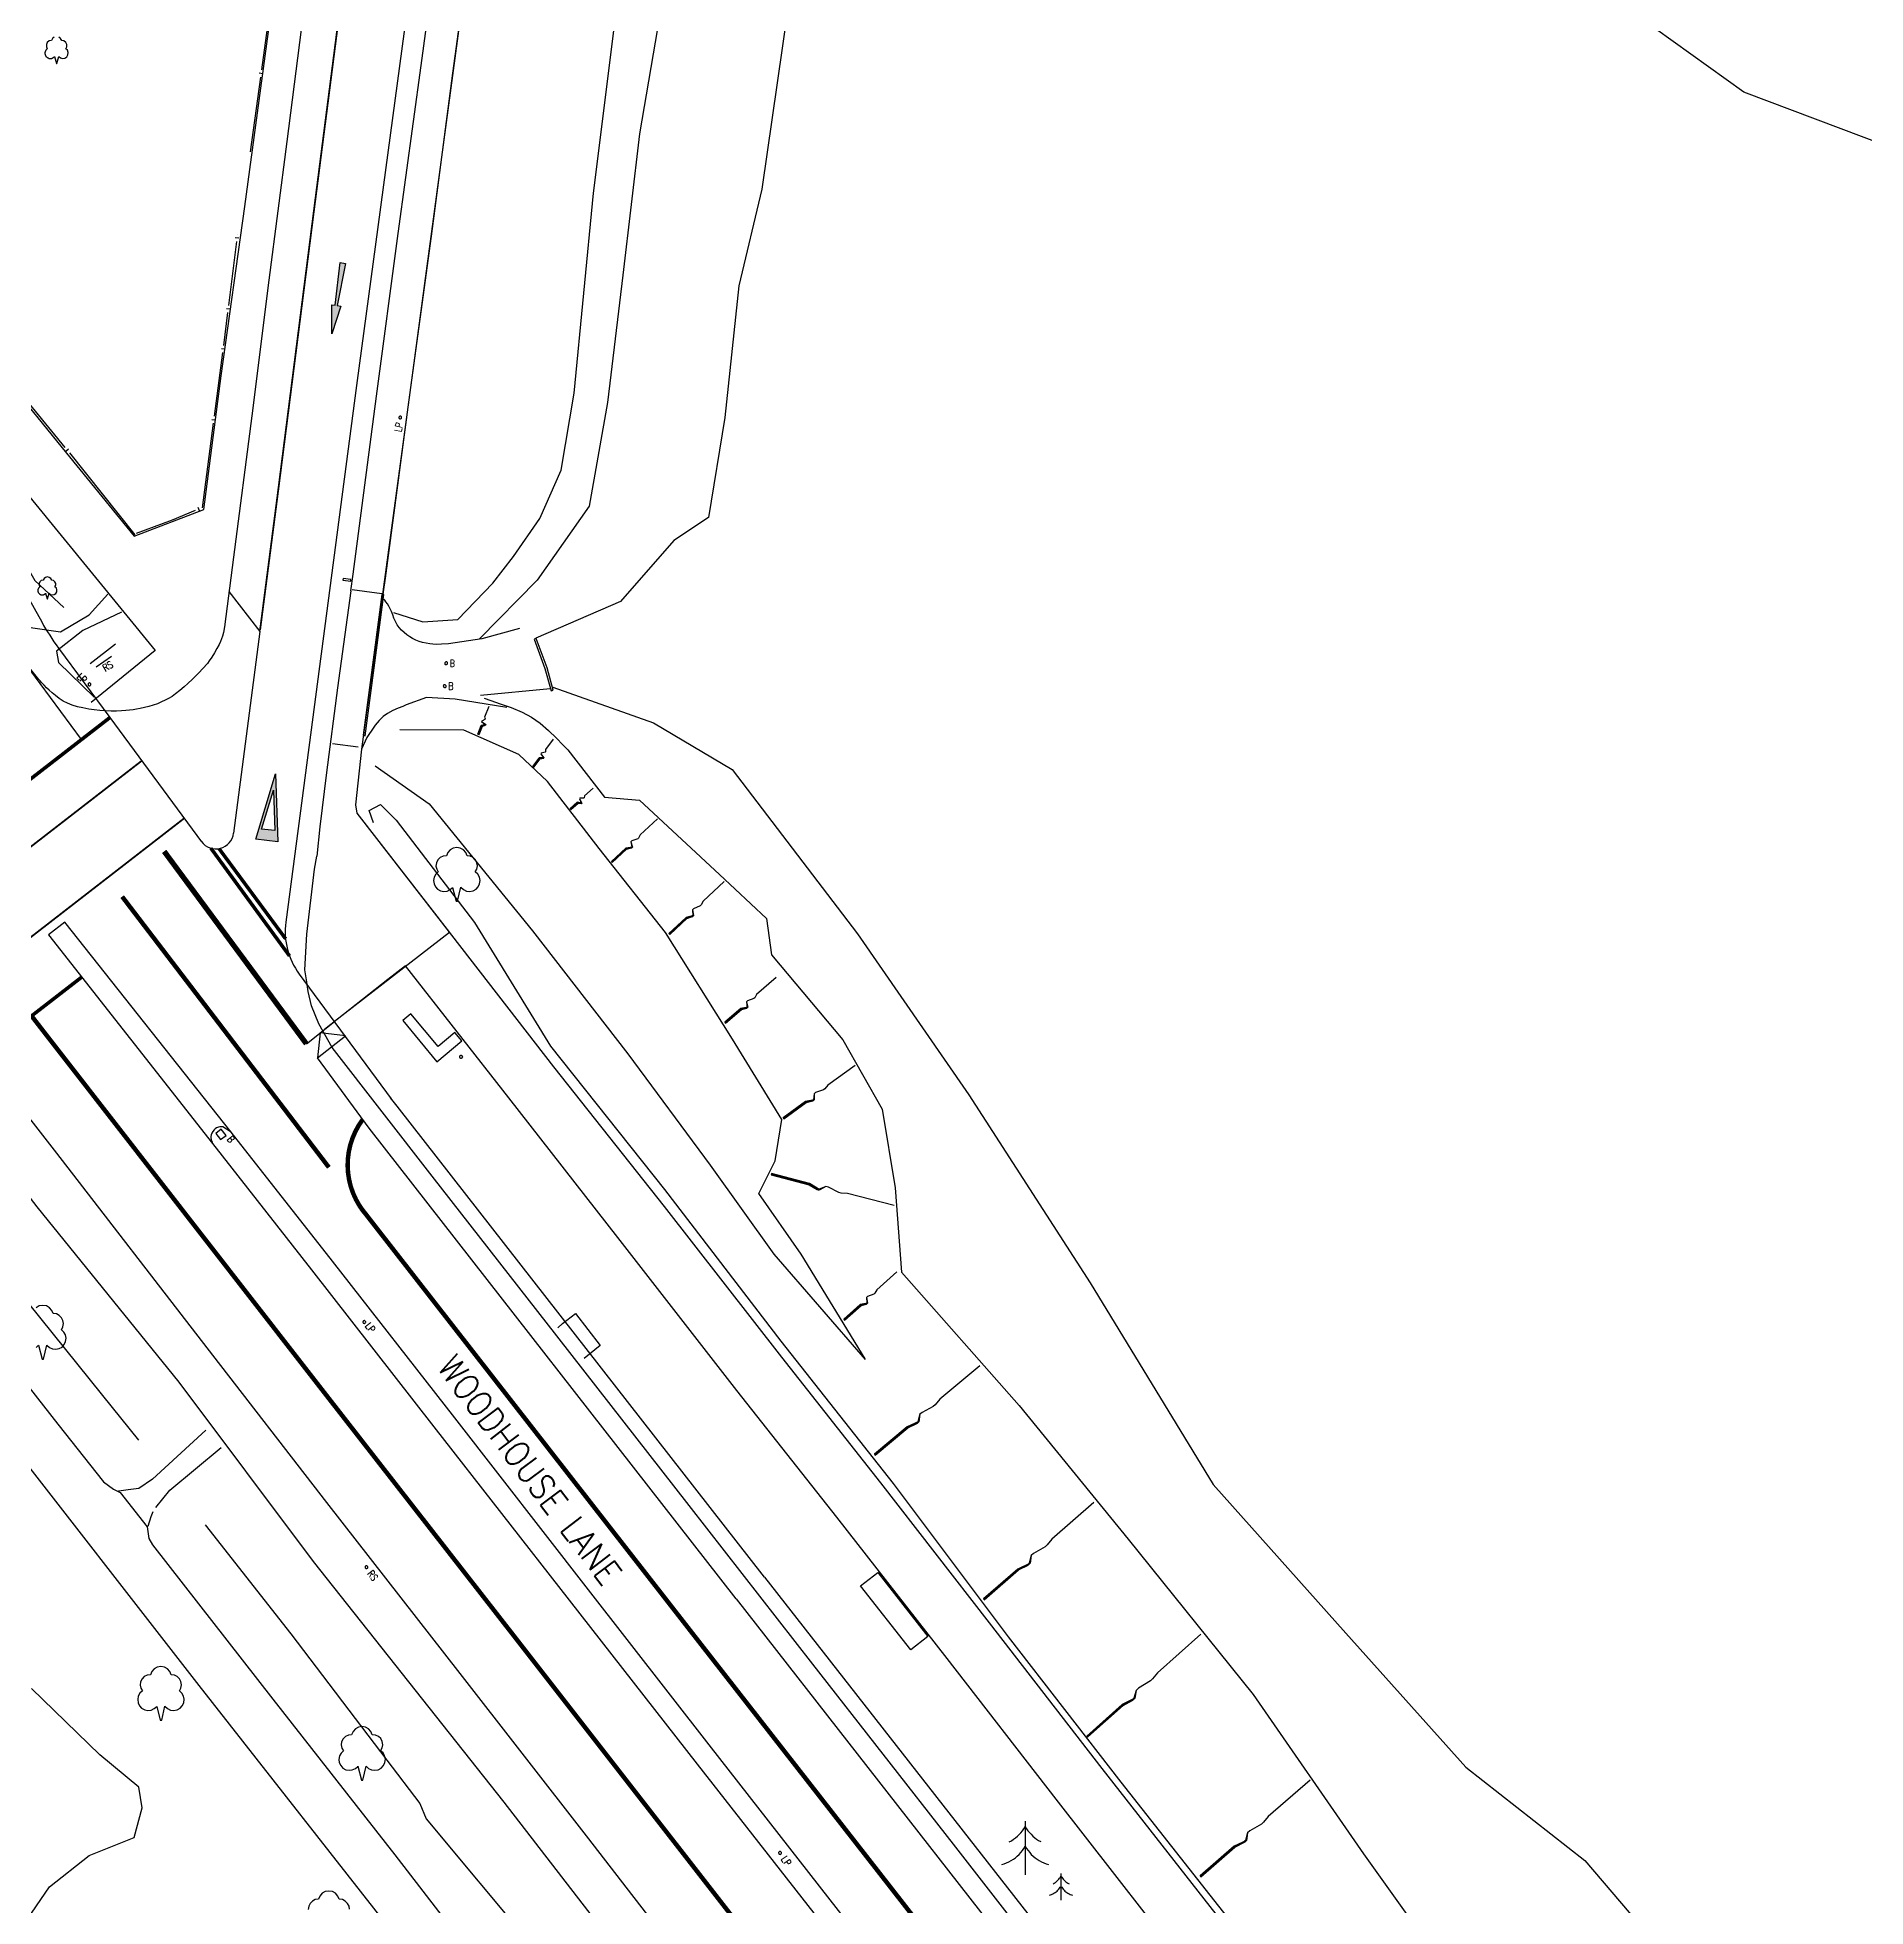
# Model space of a CAD drawing. Extents: x 427500 to 429848, y 434500 to 436505.
# Drawn here: x 429042.1 to 429144.3, y 435310 to 435414.5 of the extents above; entities that cross this region are included whole.
import ezdxf

# ---------------------------------------------------------------- set-up
doc = ezdxf.new("R2010")
doc.units = 0
for name, pattern in [('1003', [0.9, 0.6, -0.3]), ('1010', [2, 1, -1]), ('1025', [2, 1, -1]), ('1055', [0.6, 0.1, -0.5]), ('DASHEDLINE', [1, 0.5, -0.5])]:
    doc.linetypes.add(name, pattern=pattern)
doc.layers.get('0').update_dxf_attribs({"color": 222})
for name, color, linetype in [('LPTIP_Ex_Base', 8, 'Continuous'), ('PRO-MARKINGS', 7, 'Continuous'), ('PROPOSED', 1, 'Continuous'), ('ROADNAME', 7, 'Continuous'), ('Tactpave', 10, 'Continuous')]:
    doc.layers.add(name, color=color, linetype=linetype)
doc.styles.add('LCC Romans', font='romans.shx', dxfattribs={"width": 0.9})
doc.styles.get("Standard").update_dxf_attribs({"font": 'romans.shx'})

# ---------------------------------------------------------------- blocks, each defined once
blk = doc.blocks.new('FENCE_UP')
at = {"color": 0, "linetype": 'ByBlock', "flags": 128}
blk.add_lwpolyline([(0, 0.5), (0, -0.5)], dxfattribs=at)
blk = doc.blocks.new('CIRCL')
at = {"color": 0, "linetype": 'ByBlock', "flags": 128}
for points in [[(0.5, 0), (0.475, 0.154), (0.404, 0.293), (0.293, 0.404), (0.154, 0.475), (0, 0.5), (-0.154, 0.475), (-0.293, 0.404), (-0.404, 0.293), (-0.475, 0.154), (-0.5, 0), (-0.475, -0.154), (-0.404, -0.293), (-0.293, -0.404), (-0.154, -0.475), (0, -0.5), (0.154, -0.475), (0.293, -0.404), (0.404, -0.293), (0.475, -0.154)], [(0.5, 0), (0.475, -0.154)]]:
    blk.add_lwpolyline(points, dxfattribs=at)
blk = doc.blocks.new('MH_LINE')
at = {"color": 0, "linetype": 'ByBlock', "flags": 128}
blk.add_lwpolyline([(-0.5, 0), (0.5, 0)], dxfattribs=at)
blk = doc.blocks.new('MH_BANK_L')
at = {"color": 0, "linetype": 'ByBlock', "flags": 128}
for points in [[(-0.19, 0.02005), (-0.5, 0.02005)], [(-0.5, 0.02005), (-0.5, 0.00005)], [(-0.5, 0.01905), (-0.19, 0.01905)], [(-0.5, 0.01795), (-0.19, 0.01795)], [(-0.5, 0.01695), (-0.19, 0.01695)], [(-0.5, 0.01595), (-0.19, 0.01595)], [(-0.5, 0.01495), (-0.19, 0.01495)], [(-0.5, 0.01395), (-0.19, 0.01395)], [(-0.5, 0.01305), (-0.19, 0.01305)], [(-0.5, 0.01205), (-0.19, 0.01205)], [(-0.5, 0.01105), (-0.19, 0.01105)], [(-0.5, 0.01005), (-0.19, 0.01005)], [(-0.5, 0.00905), (-0.19, 0.00905)], [(-0.5, 0.00805), (-0.19, 0.00805)], [(-0.5, 0.00695), (-0.19, 0.00695)], [(-0.5, 0.00595), (-0.19, 0.00595)], [(-0.5, 0.00495), (-0.19, 0.00495)], [(-0.5, 0.00405), (-0.19, 0.00405)], [(-0.5, 0.00295), (-0.19, 0.00295)], [(-0.5, 0.00195), (-0.19, 0.00195)], [(-0.5, 0.00105), (-0.19, 0.00105)], [(-0.5, 0.00005), (-0.19, 0.00005)], [(-0.19, 0.00005), (-0.19, 0.02005)], [(-0.1, -0.04005), (-0.19, 0.02005)], [(-0.19, 0.01905), (-0.101, -0.03995)], [(-0.19, 0.01795), (-0.102, -0.04005)], [(-0.19, 0.01695), (-0.1031, -0.03995)], [(-0.19, 0.01595), (-0.1042, -0.04005)], [(-0.19, 0.01495), (-0.1052, -0.03995)], [(-0.19, 0.01395), (-0.1062, -0.03995)], [(-0.19, 0.01305), (-0.1072, -0.03995)], [(-0.19, 0.01205), (-0.108, -0.03995)], [(-0.19, 0.01105), (-0.109, -0.03995)], [(-0.19, 0.01005), (-0.11, -0.04005)], [(-0.19, 0.00905), (-0.1112, -0.03995)], [(-0.19, 0.00805), (-0.19, 0.00695)], [(-0.19, 0.00805), (-0.1124, -0.04005)], [(-0.19, 0.00695), (-0.1135, -0.03995)], [(-0.19, 0.00595), (-0.1144, -0.03995)], [(-0.19, 0.00495), (-0.1154, -0.03995)], [(-0.19, 0.00405), (-0.1163, -0.03995)], [(-0.19, 0.00295), (-0.1173, -0.03995)], [(-0.19, 0.00195), (-0.1183, -0.03995)], [(-0.19, 0.00105), (-0.1191, -0.04005)], [(-0.19, 0.00005), (-0.12, -0.04005)], [(-0.0601, 0.04005), (-0.11, -0.04005)], [(-0.0601, 0.04005), (-0.109, -0.03995)], [(-0.0601, 0.04005), (-0.108, -0.03995)], [(-0.0601, 0.04005), (-0.1072, -0.03995)], [(-0.0601, 0.04005), (-0.1062, -0.03995)], [(-0.0601, 0.04005), (-0.1058, -0.03085)], [(-0.0601, 0.04005), (-0.1055, -0.03155)], [(-0.0601, 0.04005), (-0.1052, -0.03995)], [(-0.0601, 0.04005), (-0.1042, -0.04005)], [(-0.0601, 0.04005), (-0.1031, -0.03995)], [(-0.0601, 0.04005), (-0.102, -0.04005)], [(-0.0601, 0.04005), (-0.101, -0.03995)], [(-0.0601, 0.04005), (-0.1, -0.04005)], [(-0.0601, 0.04005), (-0.1, -0.04005)], [(-0.04, 0.04005), (-0.0601, 0.04005)], [(0.05, 0.00005), (-0.04, 0.04005)], [(0.07, 0.00005), (0.05, 0.00005)], [(0.12, 0.02005), (0.07, 0.00005)], [(0.5, 0.02005), (0.12, 0.02005)], [(-0.1, -0.04005), (-0.12, -0.04005)], [(-0.1058, -0.03085), (-0.1137, -0.03085)], [(-0.1055, -0.03155), (-0.1127, -0.03155)], [(-0.1059, -0.03225), (-0.1116, -0.03225)], [(-0.1065, -0.03295), (-0.1105, -0.03295)], [(-0.107, -0.03375), (-0.1094, -0.03375)], [(-0.1075, -0.03445), (-0.1083, -0.03445)], [(-0.1055, -0.03155), (-0.1077, -0.03485)]]:
    blk.add_lwpolyline(points, dxfattribs=at)

msp = doc.modelspace()

# ---------------------------------------------------------------- hatches: boundary and pattern name
at = {"linetype": 'Continuous'}
msp.add_hatch(color=0, dxfattribs=at).paths.add_polyline_path([(429059.34, 435401.88), (429058.88, 435399.52), (429059.07, 435399.49), (429058.57, 435397.95), (429058.57, 435399.57), (429058.76, 435399.54), (429059.05, 435401.93)])
h = msp.add_hatch(color=0, dxfattribs=at)
h.paths.add_polyline_path([(429055.31, 435372.42), (429055.39, 435370.16), (429054.65, 435370.25)], flags=16)
h.paths.add_polyline_path([(429055.43, 435373.33), (429055.56, 435369.53), (429054.32, 435369.69)])

# ---------------------------------------------------------------- linework, layer by layer
at = {"layer": 'LPTIP_Ex_Base', "color": 251, "true_color": 0x636466}
for p, q in [((429051.15, 435322.35), (429028.45, 435351.55)), ((429045.6, 435318.48), (429041.78, 435322.18)), ((429073.05, 435294.45), (429051.15, 435322.35)), ((429047.78, 435316.67), (429045.6, 435318.48)), ((429047.97, 435315.52), (429047.78, 435316.67)), ((429047.53, 435313.85), (429047.97, 435315.52)), ((429045.01, 435312.84), (429047.53, 435313.85)), ((429042.79, 435311.09), (429045.01, 435312.84)), ((429041.3, 435308.91), (429042.79, 435311.09))]:
    msp.add_line(p, q, dxfattribs=at)
at = {"layer": 'LPTIP_Ex_Base', "color": 251, "true_color": 0x636466, "flags": 128}
for points in [[(429062.02, 435382.36), (429063.66, 435381.83), (429065.63, 435381.97), (429067.57, 435384), (429068.74, 435385.5), (429070.2, 435387.62), (429071.4, 435390.31), (429072.12, 435394.62), (429073.2, 435405.81), (429074.32, 435414.74), (429075.41, 435424.9), (429076.42, 435434.03), (429076.95, 435440.62), (429078.31, 435445.93), (429082.13, 435453.49), (429083.19, 435455.74), (429082.84, 435456.35), (429078.98, 435458.78), (429075.88, 435460.37), (429074.09, 435460.75), (429072.12, 435461.41), (429068.44, 435463.76), (429064.99, 435467.12), (429062.46, 435468.8)], [(429085.34, 435456.67), (429085.17, 435455.35), (429082.91, 435451.12), (429081.08, 435447.62), (429079.83, 435444.36), (429079.06, 435441.09), (429078.49, 435437.47), (429078.27, 435432.03), (429077.91, 435424.51), (429076.91, 435415.79), (429075.78, 435409.12), (429074.84, 435401.22), (429074, 435394.1), (429072.96, 435388.31), (429070.05, 435384.17), (429066.84, 435380.89)], [(429010.21, 435432.64), (429022.73, 435417.18), (429031.26, 435406.65), (429037.09, 435399.46), (429043.49, 435391.56), (429047.53, 435386.62), (429051.41, 435388.12), (429052.39, 435395.59), (429053.71, 435405.06), (429055.04, 435414.86), (429055.24, 435416.11), (429055.46, 435418.5), (429055.98, 435424.73), (429056.15, 435428.14), (429056.01, 435432.08), (429055.28, 435438.71), (429054.71, 435443.77), (429054.51, 435443.89), (429054.43, 435443.89)], [(429059.63, 435383.58), (429059.76, 435384.51), (429061.08, 435394.46), (429062.29, 435403.55), (429063.58, 435412.95), (429064.5, 435419.85)], [(429066.27, 435419.48), (429065.33, 435412.53), (429064.13, 435403.4), (429062.86, 435394.13), (429061.56, 435384.28), (429061.42, 435383.38)], [(429148.27, 435407.42), (429137.53, 435411.45), (429127.65, 435418.57)], [(429084.34, 435417.94), (429082.62, 435406.03), (429081.34, 435400.63), (429080.56, 435393.27), (429079.64, 435387.67), (429077.7, 435386.38), (429074.71, 435382.97), (429069.99, 435380.92)], [(429057.07, 435416.56), (429056.05, 435408.7), (429055.05, 435400.95), (429054.1, 435393.35), (429053.07, 435385.45), (429052.57, 435381.55), (429052.51, 435381.24), (429052.46, 435381.03), (429052.41, 435380.88), (429052.35, 435380.74), (429052.27, 435380.57), (429052.15, 435380.35), (429052.01, 435380.1), (429051.86, 435379.86), (429051.72, 435379.66), (429051.63, 435379.5), (429051.61, 435379.49), (429051.13, 435378.99), (429050.79, 435378.64), (429050.53, 435378.39), (429050.31, 435378.2), (429050.08, 435378), (429049.84, 435377.81), (429049.64, 435377.67), (429049.45, 435377.55), (429049.26, 435377.46), (429049.05, 435377.36), (429048.83, 435377.26), (429048.58, 435377.18), (429048.34, 435377.11), (429048.1, 435377.05), (429047.86, 435376.99), (429047.65, 435376.95), (429047.46, 435376.91), (429047.26, 435376.89), (429047.05, 435376.87), (429046.81, 435376.86), (429046.54, 435376.85), (429046.24, 435376.85), (429045.92, 435376.86), (429045.6, 435376.88), (429045.29, 435376.91), (429044.98, 435376.96), (429044.66, 435377.02), (429044.35, 435377.09), (429044.06, 435377.18), (429043.79, 435377.28), (429043.55, 435377.4), (429043.32, 435377.55), (429043.12, 435377.71), (429042.94, 435377.87), (429042.77, 435378.02), (429042.62, 435378.15), (429042.48, 435378.29), (429042.36, 435378.42), (429042.27, 435378.53), (429042.19, 435378.61), (429035.44, 435387.01)], [(429055.13, 435416.27), (429054.64, 435412.7)], [(429054.59, 435412.3), (429054.01, 435408.13)], [(429053.3, 435403.49), (429053.3, 435403.49)], [(429053.25, 435403.1), (429052.8, 435399.52)], [(429052.75, 435399.13), (429052.52, 435397.3), (429052.52, 435397.3)], [(429052.47, 435396.9), (429052, 435393.33)], [(429041.07, 435394.74), (429043.65, 435391.59), (429043.65, 435391.59)], [(429051.94, 435392.94), (429051.32, 435388.21), (429051.32, 435388.21)], [(429043.9, 435391.28), (429047.55, 435386.71)], [(429037.25, 435385.23), (429040.94, 435388.24), (429041.68, 435388.8), (429048.69, 435380.23), (429045.11, 435377.32)], [(429050.94, 435388.06), (429049.64, 435387.53), (429047.63, 435386.78)], [(429038.28, 435385.83), (429041.73, 435381.52), (429043.41, 435381.28), (429045, 435382.22), (429046.04, 435383.38)], [(429040.56, 435386.59), (429041.97, 435384.14), (429043.59, 435382.64)], [(429059.63, 435383.58), (429058.9, 435378.15), (429058.27, 435373.42), (429057.9, 435370.37), (429057.73, 435368.73)], [(429061.37, 435383.41), (429060.4, 435383.54), (429059.71, 435383.62)], [(429069.07, 435381.46), (429066.97, 435380.88), (429065.1, 435380.61), (429064.7, 435380.58), (429064.42, 435380.57), (429064.22, 435380.58), (429064.05, 435380.6), (429063.86, 435380.64), (429063.65, 435380.68), (429063.45, 435380.74), (429063.27, 435380.82), (429063.09, 435380.9), (429062.93, 435381), (429062.77, 435381.11), (429062.62, 435381.24), (429062.48, 435381.37), (429062.35, 435381.52), (429062.23, 435381.67), (429062.13, 435381.85), (429062.05, 435382.04), (429061.98, 435382.23), (429061.91, 435382.41), (429061.83, 435382.57), (429061.76, 435382.71), (429061.68, 435382.84), (429061.6, 435382.95), (429061.54, 435383.04), (429061.49, 435383.11)], [(429046.82, 435382.38), (429044.66, 435381.36), (429043.18, 435380.19), (429043.29, 435379.57), (429045.29, 435377.63)], [(429045.07, 435379.51), (429046.47, 435380.61)], [(429068.37, 435377.04), (429065.47, 435377.52), (429063.87, 435377.61), (429062.73, 435377.19), (429062.54, 435377.11), (429062.28, 435377), (429061.98, 435376.87), (429061.69, 435376.72), (429061.44, 435376.54), (429061.22, 435376.32), (429061, 435376.05), (429060.81, 435375.78), (429060.65, 435375.53), (429060.53, 435375.36), (429060.23, 435374.72), (429059.89, 435371.61), (429059.97, 435371.14), (429065.27, 435364.31), (429070.98, 435356.95), (429077.16, 435349.14), (429083.73, 435340.71), (429089.26, 435333.68), (429095.34, 435325.86), (429101.64, 435317.72), (429109.68, 435307.42)], [(429066.89, 435377.74), (429070.78, 435378.11)], [(429067.09, 435377.56), (429067.46, 435377.43), (429067.99, 435377.25), (429068.61, 435377.04), (429069.22, 435376.79), (429069.75, 435376.51), (429070.23, 435376.17), (429070.7, 435375.76), (429071.13, 435375.33), (429071.5, 435374.96), (429071.77, 435374.68), (429073.82, 435372.04), (429075.79, 435371.87), (429080.25, 435367.7), (429082.89, 435365.24), (429083.17, 435363.22), (429087.15, 435358.46), (429089.36, 435354.58), (429090.08, 435350.19), (429090.44, 435345.47), (429097.02, 435338.01), (429103.1, 435330.53), (429110.1, 435321.84), (429116.27, 435312.93), (429122.66, 435304)], [(429070.93, 435378.18), (429076.56, 435376.18), (429080.96, 435373.57), (429087.98, 435364.39), (429094.2, 435355.39), (429100.98, 435344.87), (429107.86, 435333.59), (429115.28, 435325.27), (429121.99, 435317.78), (429128.65, 435312.57), (429134.69, 435305.48), (429139.38, 435299.76), (429141.81, 435296.48), (429145.46, 435296.05), (429148.64, 435300.67), (429151.83, 435304.28), (429155.36, 435305.75), (429156.83, 435306.57)], [(429088.4, 435340.63), (429084.83, 435346.47), (429082.46, 435349.86), (429083.37, 435351.69), (429083.74, 435354), (429080.98, 435358.49), (429077.24, 435364.47), (429073.52, 435369.16), (429070.63, 435372.91), (429069.03, 435374.41), (429065.96, 435375.78), (429062.37, 435375.8)], [(429060.05, 435374.82), (429058.61, 435375.01)], [(429061, 435373.78), (429064.01, 435371.66), (429069.79, 435364.56), (429075.13, 435357.68), (429079.74, 435351.46), (429083.3, 435346.48), (429088.4, 435340.58)], [(429060.91, 435370.59), (429060.67, 435371.28), (429061.3, 435371.62), (429062.17, 435370.74), (429066.55, 435365.03), (429070.81, 435358.1), (429077.17, 435350.1), (429083.69, 435341.61), (429089.97, 435333.64), (429096.39, 435325.07), (429102.7, 435316.94), (429109.82, 435307.9), (429116.59, 435299.33), (429122, 435292.15), (429130.56, 435281.29), (429136.27, 435273.88), (429141.56, 435268.46), (429142.78, 435266.23)], [(429132.97, 435262.75), (429127.94, 435269.19), (429120.7, 435278.45), (429114.02, 435286.95), (429107.13, 435295.77), (429100.19, 435304.68), (429093.34, 435313.47), (429085.48, 435323.55), (429078.56, 435332.41), (429071.16, 435341.9), (429064.19, 435350.83), (429058.6, 435358.04), (429057.85, 435359.35), (429057.44, 435360.37), (429057.25, 435361.17), (429057.16, 435361.82), (429057.06, 435362.38), (429057.17, 435364.37), (429057.61, 435368.01), (429057.73, 435368.73)], [(429027.58, 435367.68), (429033.88, 435359.74), (429042.07, 435349.13), (429050.02, 435339.32), (429057.53, 435329.29), (429068.19, 435315.82), (429078.19, 435302.89), (429086.17, 435292.73), (429092.62, 435284.73), (429099.56, 435275.71), (429104.5, 435269.08), (429111.21, 435260.8), (429118.47, 435251.34), (429130.98, 435235.03)], [(429024.56, 435365.68), (429028.88, 435360.1), (429034.55, 435352.68), (429040.1, 435345.51), (429041.54, 435343.81), (429045.75, 435338.57), (429047.77, 435336.08)], [(429131.29, 435269.06), (429134.01, 435271.23), (429128.09, 435278.81), (429118.77, 435290.75), (429114.24, 435296.56), (429114.24, 435296.56), (429107.41, 435305.3), (429099.09, 435316), (429092.98, 435323.86), (429086.81, 435331.77), (429081.23, 435338.85), (429074.57, 435347.41), (429068.48, 435355.21), (429062.7, 435362.6), (429061.7, 435361.84), (429058.16, 435359.04)], [(429036.24, 435361.02), (429043.18, 435352.12), (429051.59, 435341.23), (429058.28, 435332.59), (429065.74, 435323.02), (429072.79, 435313.94), (429080.48, 435304.01), (429087.45, 435295.19), (429094.53, 435286.12), (429101.53, 435277.21), (429108.25, 435268.86), (429115.28, 435259.6), (429120.77, 435252.62), (429126.38, 435245.48), (429133.02, 435237), (429133.68, 435236.15)], [(429087.51, 435309), (429079.68, 435319.03), (429072.93, 435327.71), (429065.45, 435337.33), (429058.61, 435346.09), (429052.95, 435353.29), (429052.48, 435353.6), (429052.41, 435353.6), (429052.32, 435353.59), (429052.23, 435353.57), (429052.13, 435353.54), (429052.06, 435353.49), (429051.99, 435353.43), (429051.93, 435353.34), (429051.87, 435353.25), (429051.83, 435353.15), (429051.8, 435353.06), (429051.8, 435352.98), (429051.82, 435352.89), (429051.85, 435352.8), (429051.88, 435352.73), (429051.9, 435352.67), (429057.43, 435345.6), (429064.28, 435336.81), (429071.85, 435327.13), (429079, 435317.95), (429086.4, 435308.51)], [(429037.49, 435344.31), (429043.25, 435336.97), (429045.81, 435333.74), (429046.37, 435333.34), (429046.73, 435333.15), (429048.24, 435331.22), (429048.35, 435330.58), (429048.55, 435330.21), (429055.27, 435321.58), (429062.1, 435312.89), (429068.55, 435304.51)], [(429071.22, 435342.36), (429071.48, 435342.6), (429072.2, 435343.15), (429073.58, 435341.37), (429072.68, 435340.64)], [(429051.53, 435336.63), (429048.55, 435333.89), (429047.78, 435333.37), (429047.18, 435333.29), (429046.66, 435333.22)], [(429048.74, 435332.31), (429049.52, 435333.27), (429052.38, 435335.66)], [(429048.3, 435331.26), (429048.47, 435331.8), (429048.59, 435332.09)], [(429051.49, 435331.34), (429056.28, 435325.25), (429061.65, 435318.17), (429063.49, 435315.75), (429063.86, 435314.89), (429069.76, 435307.81), (429076.12, 435299.67), (429080.38, 435294.2), (429084.46, 435288.77), (429110.66, 435254.47), (429115.69, 435247.42), (429121.89, 435240.93)]]:
    msp.add_lwpolyline(points, dxfattribs=at)
at = {"layer": 'LPTIP_Ex_Base', "color": 251, "true_color": 0x636466}
for points in [[(429042.66, 435413.89), (429042.65, 435413.88), (429042.63, 435413.86), (429042.62, 435413.85), (429042.61, 435413.84), (429042.6, 435413.82), (429042.59, 435413.81), (429042.58, 435413.79), (429042.57, 435413.78), (429042.56, 435413.76), (429042.55, 435413.74), (429042.54, 435413.72), (429042.54, 435413.71), (429042.54, 435413.69), (429042.53, 435413.67), (429042.53, 435413.65), (429042.53, 435413.63), (429042.53, 435413.61), (429042.54, 435413.59), (429042.54, 435413.58), (429042.54, 435413.56), (429042.55, 435413.54), (429042.56, 435413.52), (429042.57, 435413.51), (429042.57, 435413.49), (429042.58, 435413.47), (429042.59, 435413.46), (429042.61, 435413.44), (429042.62, 435413.43), (429042.63, 435413.42), (429042.65, 435413.41), (429042.66, 435413.4), (429042.68, 435413.39), (429042.69, 435413.38), (429042.71, 435413.37), (429042.73, 435413.36), (429042.75, 435413.35), (429042.76, 435413.35), (429042.78, 435413.35), (429042.8, 435413.34), (429042.82, 435413.34), (429042.84, 435413.34), (429042.86, 435413.34), (429042.88, 435413.34), (429042.89, 435413.35), (429042.91, 435413.35), (429042.93, 435413.36), (429042.95, 435413.36), (429042.96, 435413.37), (429042.98, 435413.38), (429043, 435413.39), (429043.01, 435413.4), (429043.03, 435413.41), (429043.04, 435413.43), (429043.05, 435413.44), (429043.07, 435413.46), (429043.07, 435413.46), (429043.17, 435413.07), (429043.19, 435413.07), (429043.3, 435413.46), (429043.3, 435413.46), (429043.4, 435413.38), (429043.52, 435413.34), (429043.65, 435413.36), (429043.75, 435413.44), (429043.82, 435413.55), (429043.83, 435413.68), (429043.79, 435413.8), (429043.7, 435413.89), (429043.75, 435414), (429043.75, 435414.13), (429043.7, 435414.24), (429043.59, 435414.32), (429043.47, 435414.34), (429043.41, 435414.46), (429043.31, 435414.54)], [(429043.05, 435414.54), (429042.95, 435414.46), (429042.89, 435414.34), (429042.77, 435414.32), (429042.66, 435414.24), (429042.61, 435414.13), (429042.61, 435414), (429042.66, 435413.89)], [(429042.24, 435383.79), (429042.23, 435383.78), (429042.22, 435383.77), (429042.21, 435383.76), (429042.2, 435383.75), (429042.19, 435383.74), (429042.18, 435383.72), (429042.17, 435383.71), (429042.16, 435383.7), (429042.16, 435383.68), (429042.15, 435383.67), (429042.15, 435383.66), (429042.14, 435383.64), (429042.14, 435383.63), (429042.14, 435383.61), (429042.14, 435383.6), (429042.14, 435383.58), (429042.14, 435383.56), (429042.14, 435383.55), (429042.14, 435383.53), (429042.15, 435383.52), (429042.15, 435383.51), (429042.16, 435383.49), (429042.16, 435383.48), (429042.17, 435383.46), (429042.18, 435383.45), (429042.19, 435383.44), (429042.2, 435383.43), (429042.21, 435383.42), (429042.22, 435383.4), (429042.23, 435383.39), (429042.24, 435383.39), (429042.26, 435383.38), (429042.27, 435383.37), (429042.28, 435383.36), (429042.3, 435383.36), (429042.31, 435383.35), (429042.33, 435383.35), (429042.34, 435383.35), (429042.36, 435383.34), (429042.37, 435383.34), (429042.39, 435383.34), (429042.4, 435383.34), (429042.42, 435383.34), (429042.43, 435383.35), (429042.45, 435383.35), (429042.46, 435383.36), (429042.48, 435383.36), (429042.49, 435383.37), (429042.5, 435383.38), (429042.52, 435383.38), (429042.53, 435383.39), (429042.54, 435383.4), (429042.55, 435383.41), (429042.56, 435383.42), (429042.57, 435383.44), (429042.57, 435383.44), (429042.66, 435383.12), (429042.68, 435383.12), (429042.76, 435383.44), (429042.76, 435383.44), (429042.84, 435383.37), (429042.95, 435383.34), (429043.05, 435383.36), (429043.14, 435383.42), (429043.19, 435383.51), (429043.2, 435383.62), (429043.17, 435383.72), (429043.09, 435383.79), (429043.14, 435383.88), (429043.14, 435383.99), (429043.09, 435384.08), (429043.01, 435384.14), (429042.91, 435384.16), (429042.86, 435384.26), (429042.77, 435384.32), (429042.67, 435384.35), (429042.56, 435384.32), (429042.48, 435384.26), (429042.43, 435384.16), (429042.33, 435384.14), (429042.24, 435384.08), (429042.2, 435383.99), (429042.2, 435383.88), (429042.24, 435383.79)], [(429064.53, 435367.85), (429064.39, 435367.72), (429064.3, 435367.56), (429064.27, 435367.37), (429064.29, 435367.19), (429064.37, 435367.02), (429064.49, 435366.88), (429064.66, 435366.79), (429064.84, 435366.76), (429065.02, 435366.78), (429065.19, 435366.86), (429065.33, 435366.98), (429065.33, 435366.98), (429065.53, 435366.21), (429065.61, 435366.21), (429065.79, 435366.99), (429065.79, 435366.99), (429065.93, 435366.86), (429066.1, 435366.78), (429066.28, 435366.76), (429066.47, 435366.79), (429066.64, 435366.88), (429066.76, 435367.02), (429066.84, 435367.19), (429066.87, 435367.38), (429066.83, 435367.56), (429066.74, 435367.72), (429066.6, 435367.85), (429066.69, 435368.01), (429066.72, 435368.19), (429066.69, 435368.36), (429066.61, 435368.53), (429066.48, 435368.65), (429066.32, 435368.73), (429066.14, 435368.75), (429066.14, 435368.75), (429066.06, 435368.93), (429065.93, 435369.08), (429065.76, 435369.18), (429065.56, 435369.21), (429065.36, 435369.18), (429065.19, 435369.08), (429065.06, 435368.93), (429064.98, 435368.75), (429064.8, 435368.73), (429064.64, 435368.65), (429064.51, 435368.52), (429064.42, 435368.36), (429064.4, 435368.18), (429064.44, 435368), (429064.53, 435367.85)], [(429042.04, 435341.26), (429042.18, 435341.38), (429042.18, 435341.39), (429042.38, 435340.61), (429042.46, 435340.61), (429042.64, 435341.39), (429042.64, 435341.39), (429042.78, 435341.26), (429042.95, 435341.18), (429043.14, 435341.16), (429043.32, 435341.19), (429043.49, 435341.28), (429043.61, 435341.42), (429043.69, 435341.59), (429043.72, 435341.78), (429043.68, 435341.96), (429043.59, 435342.12), (429043.45, 435342.25), (429043.54, 435342.41), (429043.57, 435342.59), (429043.54, 435342.77), (429043.46, 435342.92), (429043.33, 435343.05), (429043.17, 435343.13), (429042.99, 435343.15), (429042.99, 435343.15), (429042.91, 435343.33), (429042.78, 435343.48), (429042.61, 435343.58), (429042.41, 435343.61), (429042.21, 435343.58), (429042.04, 435343.48)], [(429047.98, 435322.05), (429047.84, 435321.92), (429047.75, 435321.76), (429047.72, 435321.57), (429047.74, 435321.39), (429047.82, 435321.22), (429047.94, 435321.08), (429048.11, 435320.99), (429048.29, 435320.96), (429048.47, 435320.98), (429048.64, 435321.06), (429048.78, 435321.18), (429048.78, 435321.18), (429048.98, 435320.41), (429049.06, 435320.41), (429049.24, 435321.19), (429049.24, 435321.19), (429049.38, 435321.06), (429049.55, 435320.98), (429049.73, 435320.96), (429049.92, 435320.99), (429050.09, 435321.08), (429050.21, 435321.22), (429050.29, 435321.39), (429050.32, 435321.58), (429050.28, 435321.76), (429050.19, 435321.92), (429050.05, 435322.05), (429050.14, 435322.21), (429050.17, 435322.39), (429050.14, 435322.57), (429050.06, 435322.72), (429049.93, 435322.85), (429049.77, 435322.93), (429049.59, 435322.95), (429049.59, 435322.95), (429049.51, 435323.13), (429049.38, 435323.28), (429049.21, 435323.38), (429049.01, 435323.41), (429048.81, 435323.38), (429048.64, 435323.28), (429048.51, 435323.13), (429048.43, 435322.95), (429048.25, 435322.93), (429048.09, 435322.85), (429047.96, 435322.72), (429047.88, 435322.56), (429047.85, 435322.38), (429047.89, 435322.2), (429047.98, 435322.05)], [(429059.23, 435318.7), (429059.09, 435318.57), (429059, 435318.41), (429058.97, 435318.22), (429058.99, 435318.04), (429059.07, 435317.87), (429059.19, 435317.73), (429059.36, 435317.64), (429059.54, 435317.61), (429059.72, 435317.63), (429059.89, 435317.71), (429060.03, 435317.83), (429060.03, 435317.84), (429060.23, 435317.06), (429060.31, 435317.06), (429060.49, 435317.84), (429060.49, 435317.84), (429060.63, 435317.71), (429060.8, 435317.63), (429060.98, 435317.61), (429061.17, 435317.64), (429061.34, 435317.73), (429061.46, 435317.87), (429061.54, 435318.04), (429061.57, 435318.23), (429061.53, 435318.41), (429061.44, 435318.58), (429061.3, 435318.7), (429061.39, 435318.86), (429061.42, 435319.04), (429061.39, 435319.22), (429061.31, 435319.38), (429061.18, 435319.5), (429061.02, 435319.58), (429060.84, 435319.6), (429060.84, 435319.6), (429060.76, 435319.78), (429060.63, 435319.93), (429060.46, 435320.03), (429060.26, 435320.06), (429060.06, 435320.03), (429059.89, 435319.93), (429059.76, 435319.78), (429059.68, 435319.6), (429059.5, 435319.58), (429059.34, 435319.5), (429059.21, 435319.37), (429059.12, 435319.21), (429059.1, 435319.03), (429059.14, 435318.85), (429059.23, 435318.7)], [(429097.35, 435314.76), (429097.35, 435311.76)], [(429096.46, 435313.61), (429096.58, 435313.67), (429096.7, 435313.75), (429096.81, 435313.83), (429096.92, 435313.92), (429097.02, 435314.02), (429097.11, 435314.12), (429097.2, 435314.23), (429097.28, 435314.34), (429097.35, 435314.46), (429097.42, 435314.34), (429097.5, 435314.23), (429097.59, 435314.13), (429097.68, 435314.03), (429097.78, 435313.93), (429097.88, 435313.84), (429097.99, 435313.76), (429098.1, 435313.68), (429098.22, 435313.62)], [(429096.05, 435312.34), (429096.18, 435312.38), (429096.31, 435312.44), (429096.44, 435312.5), (429096.57, 435312.56), (429096.69, 435312.64), (429096.8, 435312.72), (429096.91, 435312.81), (429097.01, 435312.91), (429097.11, 435313.02), (429097.2, 435313.13), (429097.28, 435313.24), (429097.35, 435313.36), (429097.43, 435313.24), (429097.51, 435313.13), (429097.6, 435313.02), (429097.69, 435312.91), (429097.8, 435312.81), (429097.9, 435312.72), (429098.02, 435312.64), (429098.14, 435312.56), (429098.26, 435312.5), (429098.39, 435312.44), (429098.52, 435312.38), (429098.65, 435312.34)], [(429098.91, 435311.26), (429098.97, 435311.29), (429099.04, 435311.33), (429099.08, 435311.37), (429099.13, 435311.42), (429099.18, 435311.46), (429099.23, 435311.52), (429099.27, 435311.57), (429099.32, 435311.63), (429099.35, 435311.69), (429099.39, 435311.63), (429099.43, 435311.57), (429099.47, 435311.52), (429099.52, 435311.46), (429099.57, 435311.42), (429099.62, 435311.37), (429099.67, 435311.33), (429099.74, 435311.29), (429099.8, 435311.26)], [(429099.35, 435311.84), (429099.35, 435310.34)], [(429059.57, 435309.84), (429059.54, 435310.02), (429059.46, 435310.17), (429059.33, 435310.3), (429059.17, 435310.38), (429058.99, 435310.4), (429058.99, 435310.4), (429058.91, 435310.58), (429058.78, 435310.73), (429058.61, 435310.83), (429058.41, 435310.86), (429058.21, 435310.83), (429058.04, 435310.73), (429057.91, 435310.58), (429057.83, 435310.4), (429057.65, 435310.38), (429057.49, 435310.3), (429057.36, 435310.17), (429057.28, 435310.01), (429057.25, 435309.83)], [(429098.7, 435310.63), (429098.77, 435310.65), (429098.83, 435310.67), (429098.9, 435310.7), (429098.96, 435310.74), (429099.02, 435310.78), (429099.08, 435310.82), (429099.13, 435310.86), (429099.18, 435310.91), (429099.23, 435310.96), (429099.27, 435311.02), (429099.31, 435311.08), (429099.35, 435311.09), (429099.39, 435311.08), (429099.43, 435311.01), (429099.47, 435310.96), (429099.52, 435310.91), (429099.57, 435310.86), (429099.63, 435310.82), (429099.68, 435310.78), (429099.74, 435310.74), (429099.81, 435310.7), (429099.87, 435310.67), (429099.94, 435310.65), (429100, 435310.63)]]:
    msp.add_lwpolyline(points, dxfattribs=at)
at = {"layer": 'LPTIP_Ex_Base', "color": 251, "true_color": 0x636466, "flags": 128}
for points in [[(429059.21, 435384.26), (429059.19, 435384.16), (429059.63, 435384.11), (429059.64, 435384.21)], [(429060.44, 435375.47), (429061.08, 435380.26), (429061.49, 435383.36), (429061.37, 435383.37), (429060.96, 435380.28), (429060.32, 435375.49)], [(429069.89, 435380.86), (429070.49, 435379.23), (429070.84, 435377.97), (429070.95, 435378.01), (429070.61, 435379.27), (429070.01, 435380.9)], [(429062.54, 435359.54), (429064.44, 435357.23), (429065.85, 435358.41), (429065.46, 435358.87), (429064.52, 435358.08), (429063, 435359.92)], [(429052.35, 435352.88), (429052.66, 435353.11), (429052.38, 435353.46), (429052.08, 435353.23)], [(429091.91, 435325.09), (429090.95, 435324.34), (429088.14, 435327.93), (429089.1, 435328.68)]]:
    msp.add_lwpolyline(points, close=True, dxfattribs=at)
at = {"layer": 'LPTIP_Ex_Base', "color": 251, "true_color": 0x636466}
msp.add_point((429046.66, 435333.22), dxfattribs=at)
at = {"layer": 'PRO-MARKINGS', "linetype": '1025', "const_width": 0.1, "flags": 128}
msp.add_lwpolyline([(429054.64, 435476.23), (429054.94, 435473.86), (429057.4, 435455.23), (429059.52, 435438.08, -0.091133), (429059.04, 435416.22), (429057.54, 435404.57), (429055.57, 435389.14), (429054.56, 435381.36)], format="xyb", dxfattribs=at)
at = {"layer": 'PRO-MARKINGS', "flags": 128}
for points, const_width in [([(429046.16, 435376.48), (429039.01, 435370.94)], 0.2), ([(429038.92, 435357.58), (429044.59, 435361.97)], 0.2), ([(429041.78, 435359.8), (429057.82, 435339.16), (429068.95, 435324.88), (429083.48, 435306.2), (429093.27, 435293.69), (429119.08, 435258.82), (429122.82, 435254.05)], 0.25), ([(429060.21, 435349.05), (429078.67, 435325.36), (429096.84, 435302.07), (429107.93, 435287.77)], 0.25)]:
    msp.add_lwpolyline(points, dxfattribs=dict(at, const_width=const_width))
at = {"layer": 'PRO-MARKINGS', "linetype": '1055', "const_width": 0.1, "flags": 128}
for points in [[(429047.95, 435374.07), (429034.32, 435363.51)], [(429050.32, 435370.85), (429036.77, 435360.35)]]:
    msp.add_lwpolyline(points, dxfattribs=at)
at = {"layer": 'PRO-MARKINGS', "linetype": 'DASHEDLINE', "const_width": 0.3, "flags": 128}
msp.add_lwpolyline([(429049.2, 435369), (429057.15, 435358.24)], dxfattribs=at)
at = {"layer": 'PRO-MARKINGS', "linetype": '1003', "const_width": 0.2, "flags": 128}
for points in [[(429056.21, 435363.15), (429051.81, 435369.18)], [(429055.99, 435364.11), (429052.27, 435369.15)]]:
    msp.add_lwpolyline(points, dxfattribs=at)
at = {"layer": 'PRO-MARKINGS', "linetype": '1010', "const_width": 0.25, "flags": 128}
msp.add_lwpolyline([(429058.41, 435351.33), (429046.85, 435366.47)], dxfattribs=at)
msp.add_lwpolyline([(429060.29, 435353.99, 0.335264), (429060.35, 435348.86, -0.093233)], format="xyb", dxfattribs=at)
at = {"layer": 'PROPOSED'}
for p, q in [((429052.82, 435383.54), (429054.55, 435381.3)), ((429054.55, 435381.3), (429053.08, 435370.01))]:
    msp.add_line(p, q, dxfattribs=at)
at = {"layer": 'PROPOSED', "flags": 128}
for points in [[(429060.65, 435479.98), (429066.96, 435432.73, -0.067483), (429066.96, 435424.6), (429062.93, 435394.67), (429060.23, 435374.72), (429059.89, 435371.61), (429059.97, 435371.14), (429065.15, 435364.47), (429058.72, 435359.48)], [(429057.77, 435478.85), (429063.98, 435432.33, -0.067518), (429063.99, 435425), (429059.96, 435395.06), (429056, 435365.04, 0.194141), (429056.75, 435362.14), (429061.9, 435355.17)], [(429036.17, 435392.83), (429042.35, 435381.83, 0.031212), (429043.29, 435380.37), (429046.16, 435376.48), (429044.58, 435375.25), (429041.68, 435379.18, -0.031212)], [(429082.77, 435328.42), (429097.49, 435309.58), (429111.26, 435291.94), (429120.59, 435280.02, 0.048967), (429123.96, 435276.48), (429129.82, 435271.42, -0.048652), (429132.5, 435268.62)], [(429081.19, 435327.19), (429095.92, 435308.34), (429109.68, 435290.71), (429119.13, 435278.63, 0.048967), (429122.5, 435275.09), (429128.37, 435270.04, -0.048651), (429131.05, 435267.23)]]:
    msp.add_lwpolyline(points, format="xyb", dxfattribs=at)
for points in [[(429046.16, 435376.48), (429051.29, 435369.54)], [(429052.95, 435353.29), (429043.65, 435365.04), (429042.74, 435364.34), (429051.9, 435352.67)], [(429057.15, 435358.24), (429058.72, 435359.48)], [(429059.34, 435358.69), (429057.93, 435358.86), (429057.77, 435357.46)], [(429057.77, 435357.46), (429059.34, 435358.69)], [(429081.19, 435327.19), (429060.66, 435353.52), (429057.77, 435357.46)], [(429082.77, 435328.42), (429062.23, 435354.75), (429061.86, 435355.22)]]:
    msp.add_lwpolyline(points, dxfattribs=at)
at = {"layer": 'PROPOSED'}
msp.add_arc((429052.09, 435370.14), 1, 216.4458, 352.5933, dxfattribs=at)
at = {"layer": 'Tactpave', "linetype": 'Continuous'}
msp.add_lwpolyline([(429059.34, 435401.88), (429058.88, 435399.52), (429059.07, 435399.49), (429058.57, 435397.95), (429058.57, 435399.57), (429058.76, 435399.54), (429059.05, 435401.93)], close=True, dxfattribs=at)
at = {"layer": 'Tactpave', "linetype": 'Continuous', "flags": 128}
for points in [[(429055.43, 435373.33), (429055.56, 435369.53), (429054.32, 435369.69)], [(429055.31, 435372.42), (429055.39, 435370.16), (429054.65, 435370.25)]]:
    msp.add_lwpolyline(points, close=True, dxfattribs=at)

# ---------------------------------------------------------------- block references
at = {"layer": 'LPTIP_Ex_Base', "color": 251, "true_color": 0x636466}
for name, p, xscale, yscale, zscale, rotation in [('FENCE_UP', (429054.61, 435412.5), 0.2, 0.2, 0.2, 262.165313), ('FENCE_UP', (429053.27, 435403.3), 0.2, 0.2, 0.2, 262.9048389999999), ('FENCE_UP', (429052.78, 435399.33), 0.2, 0.2, 0.2, 262.9048389999999), ('FENCE_UP', (429052.5, 435397.1), 0.2, 0.2, 0.2, 262.4264400000001), ('FENCE_UP', (429051.97, 435393.13), 0.2, 0.2, 0.2, 262.4264400000001), ('CIRCL', (429062.4, 435393.26), 0.16, 0.16, 0.16, 248.603088), ('FENCE_UP', (429043.77, 435391.43), 0.2, 0.2, 0.2, 308.616213), ('FENCE_UP', (429051.13, 435388.13), 0.2, 0.2, 0.2, 201.8843309999999), ('MH_LINE', (429045.82, 435379.62), 1.048001, 1.048001, 1.048001, 34.515401), ('CIRCL', (429064.97, 435379.52), 0.16, 0.16, 0.16, 266.404466), ('CIRCL', (429045.02, 435378.34), 0.16, 0.16, 0.16, 129.398925), ('CIRCL', (429064.89, 435378.24), 0.16, 0.16, 0.16, 266.404466), ('MH_BANK_L', (429067.11, 435376.3), 1.650678, 3.5, 1.650678, 68.552264), ('MH_BANK_L', (429070.44, 435374.47), 1.889742, 3.5, 1.889742, 53.263193), ('MH_BANK_L', (429072.59, 435371.91), 1.710619, 3.5, 1.710619, 41.358815), ('MH_BANK_L', (429075.55, 435369.58), 3.517685, 3.5, 3.517685, 42.85083599999999), ('MH_BANK_L', (429079.02, 435365.81), 4.246231, 3.5, 4.246231, 43.429211), ('MH_BANK_L', (429082.03, 435360.64), 3.803195999999999, 3.5, 3.803195999999999, 41.139267), ('MH_BANK_L', (429085.87, 435355.51), 4.983006, 3.5, 4.983006, 35.86038500000001), ('MH_BANK_L', (429086.58, 435350.02), 7.088219, 3.5, 7.088219, 345.382858), ('MH_BANK_L', (429088.74, 435344.11), 3.987156999999999, 3.5, 3.987156999999999, 41.76450099999999), ('CIRCL', (429060.39, 435342.68), 0.16, 0.16, 0.16, 135.21344), ('MH_BANK_L', (429091.91, 435337.71), 7.700121, 3.5, 7.700121, 39.95112600000001), ('MH_BANK_L', (429098.15, 435329.84), 8.198752, 3.5, 8.198752, 41.22244800000001), ('CIRCL', (429060.51, 435328.97), 0.16, 0.16, 0.16, 301.5073859999999), ('MH_BANK_L', (429104.03, 435322.32), 8.5377, 3.5, 8.5377, 41.83479399999999), ('MH_BANK_L', (429110.25, 435314.33), 8.151079, 3.5, 8.151079, 41.06193799999999), ('CIRCL', (429083.64, 435312.99), 0.16, 0.16, 0.16, 128.070115)]:
    msp.add_blockref(name, p, dxfattribs=dict(at, xscale=xscale, yscale=yscale, zscale=zscale, rotation=rotation))
at = {"layer": 'LPTIP_Ex_Base', "color": 251, "true_color": 0x636466, "xscale": 0.16, "yscale": 0.16, "zscale": 0.16}
msp.add_blockref('CIRCL', (429065.8, 435357.51), dxfattribs=at)

# ---------------------------------------------------------------- texts
at = {"layer": 'LPTIP_Ex_Base', "color": 251, "true_color": 0x636466, "width": 0.8}
for s, rotation, p in [('LP', 78.8147, (429062.46, 435392.43)), ('RS', 31.3453, (429045.91, 435379.04)), ('LP', -43.1817, (429044.28, 435378.72)), ('B', -50.8861, (429052.69, 435352.89)), ('LP', -52.6961, (429060.41, 435342.45)), ('RS', -53.5492, (429060.53, 435328.61)), ('LP', -55.3944, (429083.68, 435312.64))]:
    msp.add_text(s, height=0.4, rotation=rotation, dxfattribs=at).set_placement(p)
for p in [(429065.17, 435379.32), (429065.09, 435378.04)]:
    msp.add_text('B', height=0.4, dxfattribs=at).set_placement(p)
at = {"layer": 'ROADNAME', "style": 'LCC Romans', "width": 0.9}
msp.add_text('WOODHOUSE LANE', height=1.4, rotation=307.2628, dxfattribs=at).set_placement((429064.4, 435340.13))

doc.saveas('drawing.dxf')
